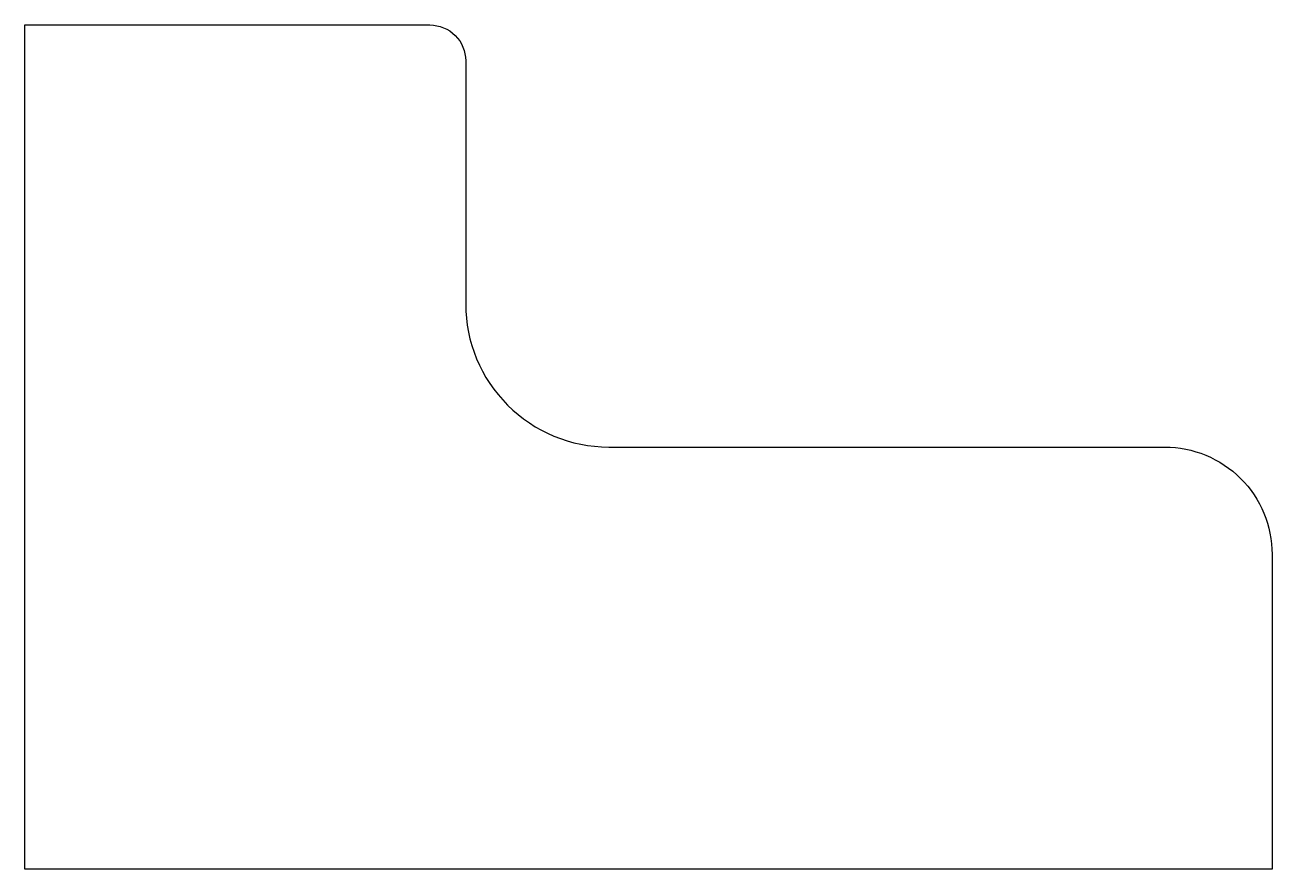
# Model space of a CAD drawing. Header units: millimetres. Extents: x 2555 to 4299, y 1120 to 2300.
import ezdxf

# ---------------------------------------------------------------- set-up
doc = ezdxf.new("R2010")
doc.units = ezdxf.units.MM

msp = doc.modelspace()

# ---------------------------------------------------------------- linework, layer by layer
msp.add_lwpolyline([(4299, 1119.6), (2555.2, 1119.6), (2555.2, 2299.6), (3121.5, 2299.6, -0.414214), (3171.5, 2249.6), (3171.5, 1909.6, 0.414214), (3371.5, 1709.6), (4149, 1709.6, -0.414214), (4299, 1559.6), (4299, 1119.6)], format="xyb")

doc.saveas('drawing.dxf')
